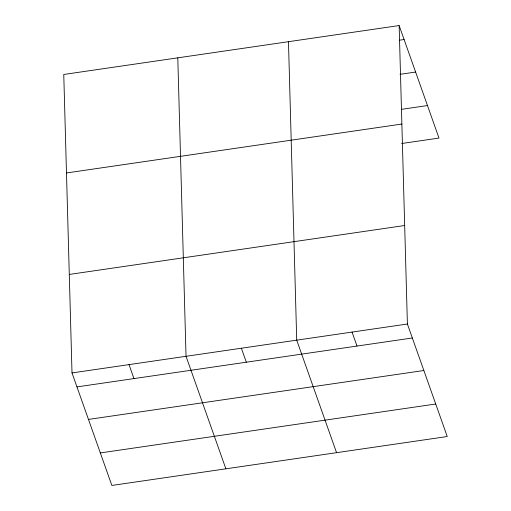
<?xml version="1.0" encoding="UTF-8"?>
<svg xmlns="http://www.w3.org/2000/svg" width="511" height="511" viewBox="0 0 511 511"><rect width="100%" height="100%" fill="white"/><g stroke="black" fill="none" stroke-linecap="round" stroke-linejoin="round"><path stroke-width="0.77" d="M399.148 25.55L63.76 74.472L72.006 372.928L111.852 485.45L447.24 436.528L407.395 324.012L399.148 25.55L438.994 138.072L401.582 143.527M399.423 40.209L404.099 39.526M400.024 74.319L415.615 72.045M401.755 109.303L427.477 105.553M66.481 172.961L401.87 124.039M69.285 274.439L404.674 225.517M72.006 372.928L407.395 324.012M76.957 386.904L412.345 337.988M88.473 419.422L423.862 370.507M100.335 452.931L435.723 404.009M352.053 332.08L357.004 346.056M336.564 452.676L296.719 340.154L288.472 41.691M241.377 348.227L246.328 362.203M225.881 468.817L186.036 356.295L177.79 57.839M129.021 364.611L133.971 378.587"/></g></svg>
